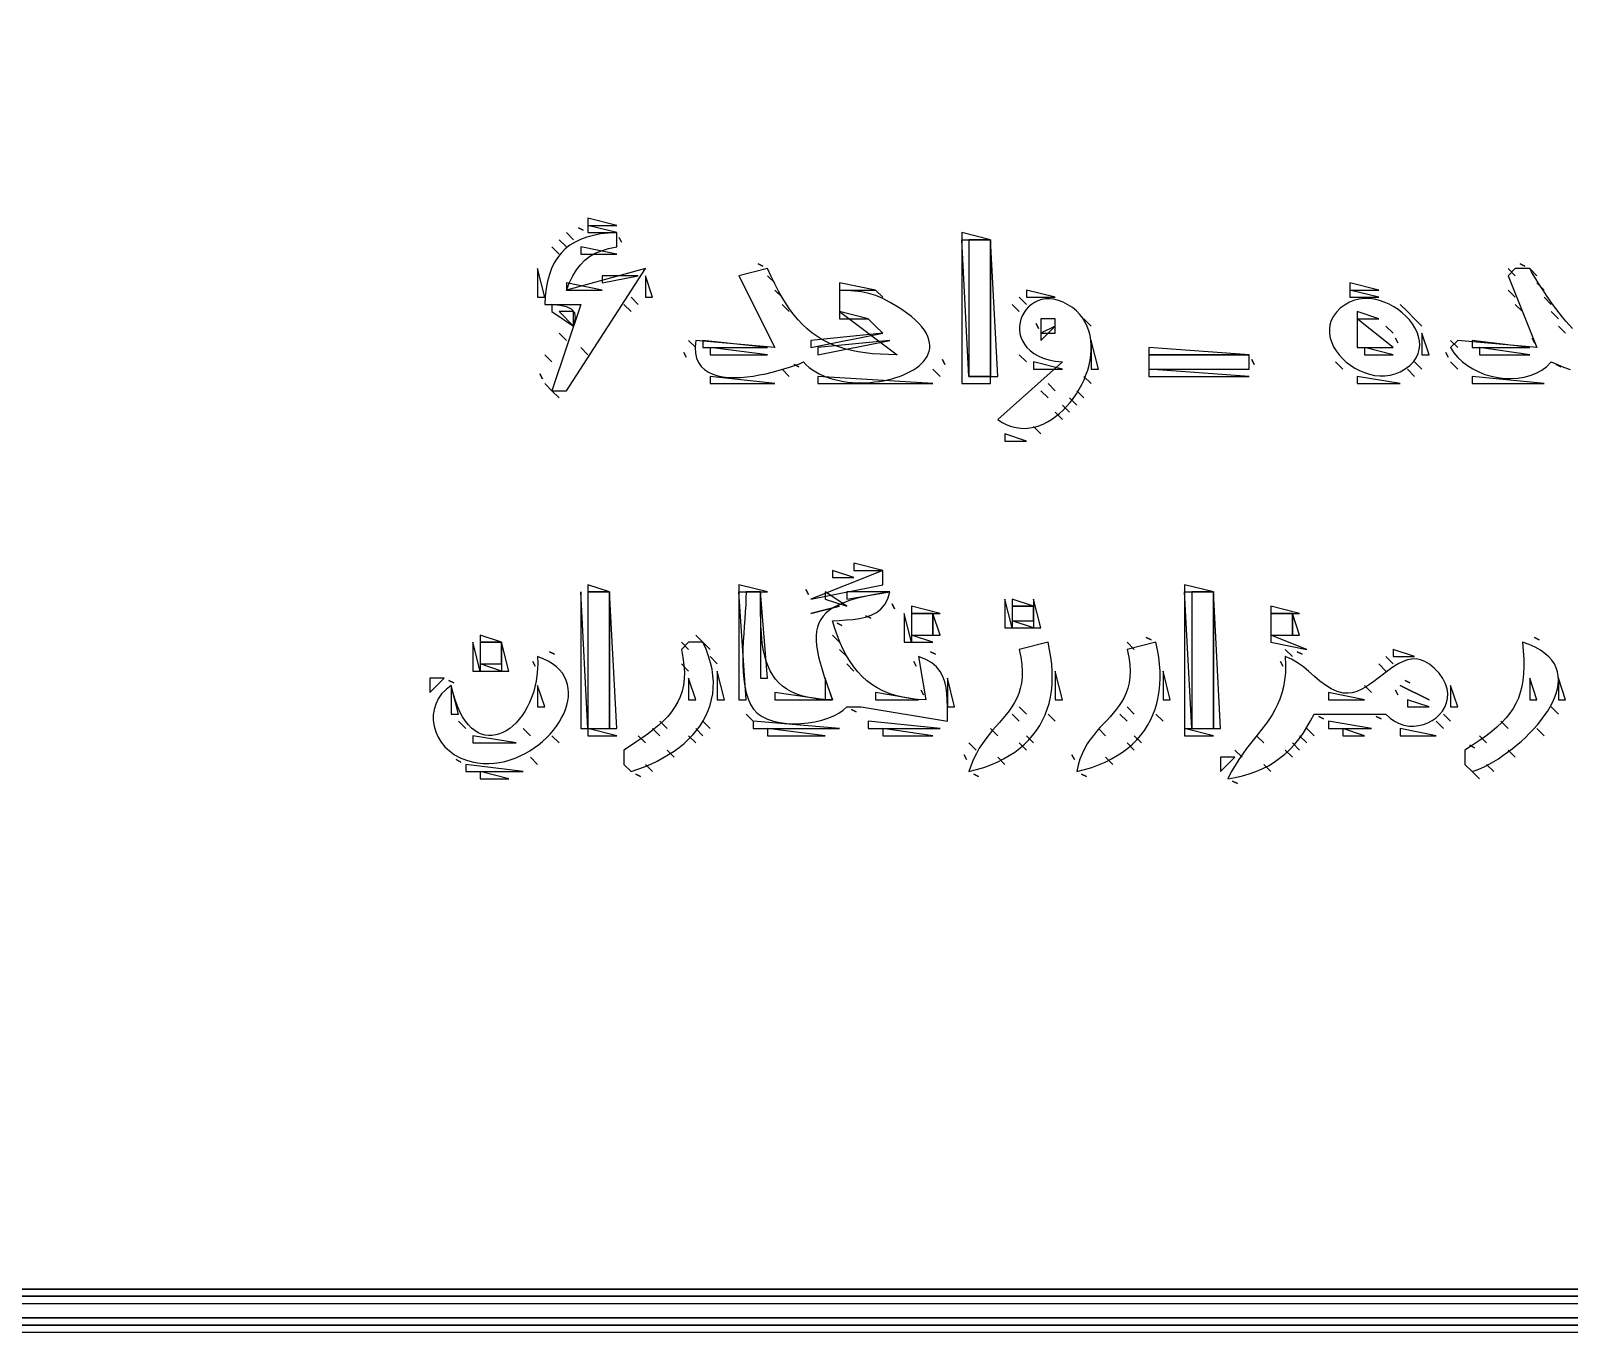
# Model space of a CAD drawing. Extents: x 0 to 1288, y 0 to 860.
# Drawn here: x 229.5 to 443.5, y 0 to 181.1 of the extents above; entities that cross this region are included whole.
import ezdxf

# ---------------------------------------------------------------- set-up
doc = ezdxf.new("R2010")
doc.units = 0
doc.layers.get('0').update_dxf_attribs({"linetype": 'CONTINUOUS'})
for name, color, linetype in [('C19', 19, 'CONTINUOUS'), ('C250', 250, 'CONTINUOUS'), ('C251', 251, 'CONTINUOUS'), ('C252', 252, 'CONTINUOUS'), ('C253', 253, 'CONTINUOUS'), ('C254', 254, 'CONTINUOUS'), ('C29', 29, 'CONTINUOUS'), ('C37', 37, 'CONTINUOUS'), ('C59', 59, 'CONTINUOUS'), ('C7', 7, 'CONTINUOUS')]:
    doc.layers.add(name, color=color, linetype=linetype)

msp = doc.modelspace()

# ---------------------------------------------------------------- linework, layer by layer
msp.add_lwpolyline([(0, 1), (0, 0), (1288, 0), (1255, 1), (1179, 1), (915, 1), (0, 1)])
at = {"layer": 'C19'}
for points in [[(304, 153), (305, 152), (304, 153)], [(443.9431, 139.672), (443.4757, 140.1682), (443.0091, 140.6977), (442.5453, 141.2548), (442.0867, 141.8338), (441.6353, 142.4289), (441.1933, 143.0343), (440.763, 143.6443), (440.3465, 144.2532), (439.9459, 144.8551), (439.5635, 145.4445), (439.2014, 146.0154), (438.8619, 146.5621), (438.547, 147.079), (438.2589, 147.5602), (438, 148), (436, 148), (435, 147), (439, 137), (428, 138), (427, 137), (427.4559, 136.2898), (428.0049, 135.6341), (428.6366, 135.0359), (429.3406, 134.4981), (430.1066, 134.0238), (430.9242, 133.6159), (431.7831, 133.2775), (432.673, 133.0116), (433.5836, 132.8212), (434.5044, 132.7092), (435.4251, 132.6788), (436.3354, 132.7328), (437.225, 132.8744), (438.0835, 133.1064), (438.9006, 133.432), (439.666, 133.8541), (440.3692, 134.3758), (441, 135), (441.8475, 134.6442), (442.7188, 134.2932), (443.6073, 133.9618)], [(309, 147), (309, 146), (314, 147), (309, 147)], [(373, 129), (374, 128), (373, 129)], [(306, 103), (306, 84), (307, 84), (306, 103)], [(328, 103), (328, 88), (329, 88), (328, 103)], [(329, 103), (328.9849, 102.1374), (328.9444, 101.2185), (328.8854, 100.252), (328.8148, 99.2466), (328.7397, 98.211), (328.667, 97.1539), (328.6036, 96.084), (328.5565, 95.0101), (328.5328, 93.9408), (328.5392, 92.8849), (328.5829, 91.8511), (328.6708, 90.848), (328.8098, 89.8845), (329.0069, 88.9691), (329.2691, 88.1107), (329.6034, 87.3179)], [(390, 103), (390, 84), (391, 84), (390, 103)], [(402, 101), (402, 100), (406, 100), (402, 101)], [(351, 100), (351, 96), (352, 96), (351, 100)], [(355, 100), (355, 97), (356, 97), (355, 100)], [(291, 96), (291, 92), (292, 92), (291, 96)], [(323, 96), (324, 95), (323, 96)], [(382, 95), (382.2242, 93.9131), (382.357, 92.9122), (382.4048, 91.9904), (382.374, 91.141), (382.2711, 90.357), (382.1025, 89.6319), (381.8746, 88.9587), (381.594, 88.3308), (381.2671, 87.7413), (380.9003, 87.1834), (380.5001, 86.6503), (380.0729, 86.1354), (379.6252, 85.6317), (379.1634, 85.1326), (378.694, 84.6311), (378.2235, 84.1207), (377.7582, 83.5943), (377.3046, 83.0454), (376.8692, 82.4671), (376.4585, 81.8526), (376.0788, 81.1951), (375.7367, 80.4879), (375.4385, 79.7241), (375.1908, 78.8971), (375, 78), (376.0631, 78.2774), (377.0757, 78.5934), (378.0376, 78.9471), (378.9486, 79.3379), (379.8089, 79.7652), (380.6182, 80.2283), (381.3765, 80.7266), (382.0838, 81.2594), (382.7399, 81.826), (383.3448, 82.4257), (383.8985, 83.0581), (384.4007, 83.7223), (384.8516, 84.4177), (385.251, 85.1436), (385.5987, 85.8995), (385.8949, 86.6846), (386.1393, 87.4983), (386.3319, 88.34), (386.4727, 89.2089), (386.5616, 90.1044), (386.5984, 91.0259), (386.5832, 91.9727), (386.5158, 92.9442), (386.3961, 93.9397), (386.2242, 94.9585), (386, 96), (382, 95)], [(382, 96), (383, 95), (382, 96)], [(299.333344, 93.333336), (299.666656, 92.666664), (299.333344, 93.333336)]]:
    msp.add_lwpolyline(points, dxfattribs=at)
at = {"layer": 'C250'}
for points in [[(1, 859), (1, 2), (1287, 2), (1287, 859), (1, 859)], [(305.666656, 153.666672), (306.333344, 153.333328), (305.666656, 153.666672)], [(363, 152), (363, 133), (364, 133), (363, 152)], [(342, 142), (342, 141), (346, 141), (342, 142)], [(303, 139), (304, 138), (303, 139)], [(348, 139), (338, 138), (338, 137), (348, 139)], [(431, 137), (431, 136), (438, 136), (431, 137)], [(369, 126), (370, 125), (369, 126)], [(365, 102), (365, 98), (366, 98), (365, 102)], [(341.666656, 98.666664), (342.333344, 98.333336), (341.666656, 98.666664)], [(342, 95), (343, 94), (342, 95)], [(404, 95), (405, 94), (404, 95)], [(324, 94), (325, 93), (324, 94)], [(352.333344, 93.333336), (352.666656, 92.666664), (352.333344, 93.333336)], [(325, 92), (325, 88), (326, 88), (325, 92)], [(340, 91), (340, 88), (341, 88), (340, 91)], [(372, 92), (372, 88), (373, 88), (372, 92)], [(420.666656, 90.666664), (421.333344, 90.333336), (420.666656, 90.666664)], [(386, 86), (387, 85), (386, 86)], [(323, 85), (324, 84), (323, 85)], [(330, 85), (330, 84), (342, 84), (330, 85)], [(346, 85), (346, 84), (356, 84), (346, 85)], [(405, 82), (406, 81), (405, 82)], [(318, 81), (319, 80), (318, 81)], [(359.333344, 80.333336), (359.666656, 79.666664), (359.333344, 80.333336)], [(379, 80), (380, 79), (379, 80)], [(396.666656, 76.666664), (397.333344, 76.333336), (396.666656, 76.666664)]]:
    msp.add_lwpolyline(points, dxfattribs=at)
at = {"layer": 'C251'}
for points in [[(303, 152), (304, 151), (303, 152)], [(302, 151), (303, 150), (302, 151)], [(328, 147), (333, 137), (322, 138), (321.9152, 137.0678), (321.957, 136.2444), (322.1166, 135.5245), (322.3851, 134.9028), (322.7536, 134.374), (323.2133, 133.9329), (323.7554, 133.5743), (324.371, 133.2929), (325.0513, 133.0834), (325.7874, 132.9405), (326.5705, 132.8591), (327.3917, 132.8339), (328.2422, 132.8596), (329.1131, 132.931), (329.9956, 133.0427), (330.8809, 133.1896), (331.76, 133.3665), (332.6242, 133.5679), (333.4646, 133.7888), (334.2723, 134.0237), (335.0386, 134.2676), (335.7545, 134.5151), (336.4112, 134.761), (337, 135), (337.3725, 134.6091), (337.7786, 134.2488), (338.2158, 133.9184), (338.6818, 133.6175), (339.1742, 133.3455), (339.6906, 133.102), (340.2285, 132.8864), (340.7857, 132.6982), (341.3596, 132.537), (341.948, 132.4021), (342.5484, 132.2931), (343.1584, 132.2096), (343.7757, 132.1508), (344.3978, 132.1165), (345.0224, 132.106), (345.6471, 132.1188), (346.2694, 132.1544), (346.887, 132.2124), (347.4975, 132.2922), (348.0985, 132.3933), (348.6876, 132.5151), (349.2624, 132.6573), (349.8206, 132.8192), (350.3597, 133.0003), (350.8773, 133.2003), (351.3711, 133.4184), (351.8386, 133.6543), (352.2775, 133.9074), (352.6854, 134.1772), (353.0599, 134.4632), (353.3986, 134.7649), (353.6991, 135.0818), (353.959, 135.4133), (354.1759, 135.759), (354.3474, 136.1184), (354.4712, 136.4909), (354.5448, 136.876), (354.5659, 137.2732), (354.532, 137.682), (354.4408, 138.1019), (354.2899, 138.5324), (354.0769, 138.973), (353.7994, 139.4232), (353.455, 139.8824), (353.0413, 140.3501), (352.5559, 140.8259), (351.9965, 141.3092), (351.3606, 141.7996), (350.6458, 142.2964), (349.8498, 142.7992), (348.9702, 143.3076), (348.0046, 143.8209), (347.035, 144.2431), (346.0577, 144.5399), (345.0692, 144.7374), (344.0658, 144.8623), (343.0439, 144.941), (342, 145), (342, 142), (350, 136), (348.8158, 136.0153), (347.6849, 136.0622), (346.6052, 136.1421), (345.5745, 136.2564), (344.5907, 136.4065), (343.6518, 136.5939), (342.7555, 136.8201), (341.8998, 137.0865), (341.0825, 137.3945), (340.3016, 137.7456), (339.5549, 138.1414), (338.8403, 138.5831), (338.1557, 139.0722), (337.499, 139.6103), (336.8681, 140.1987), (336.2608, 140.839), (335.675, 141.5325), (335.1087, 142.2807), (334.5597, 143.085), (334.0258, 143.947), (333.505, 144.868), (332.9952, 145.8496), (332.4942, 146.893), (332, 148), (328, 147)], [(330.666656, 148.666672), (331.333344, 148.333328), (330.666656, 148.666672)], [(436.666656, 148.666672), (437.333344, 148.333328), (436.666656, 148.666672)], [(315, 147), (315, 144), (316, 144), (315, 147)], [(313, 144), (314, 143), (313, 144)], [(333, 145), (334, 144), (333, 145)], [(347, 145), (348, 144), (347, 145)], [(435, 145), (436, 144), (435, 145)], [(303, 142), (305, 140), (305, 142), (303, 142)], [(312, 143), (313, 142), (312, 143)], [(366, 143), (367, 142), (366, 143)], [(414, 142), (414, 141), (417, 141), (414, 142)], [(436, 143), (437, 142), (436, 143)], [(441, 142), (442, 141), (441, 142)], [(372, 140), (370, 139), (370, 138), (372, 140)], [(442, 140), (443, 139), (442, 140)], [(306, 137), (307, 136), (306, 137)], [(323, 138), (323, 137), (332, 137), (323, 138)], [(385, 137), (385, 136), (399, 136), (385, 137)], [(419.333344, 138.333328), (419.666656, 137.666672), (419.333344, 138.333328)], [(320.333344, 136.333328), (320.666656, 135.666672), (320.333344, 136.333328)], [(399.333344, 135.333328), (399.666656, 134.666672), (399.333344, 135.333328)], [(426.333344, 136.333328), (426.666656, 135.666672), (426.333344, 136.333328)], [(335.666656, 134.666672), (336.333344, 134.333328), (335.666656, 134.666672)], [(339, 133), (339, 132), (355, 132), (339, 133)], [(414, 133), (414, 132), (420, 132), (414, 133)], [(441.666656, 134.666672), (442.333344, 134.333328), (441.666656, 134.666672)], [(301, 132), (302, 131), (301, 132)], [(302, 131), (303, 130), (302, 131)], [(371, 132), (372, 131), (371, 132)], [(374, 130), (375, 129), (374, 130)], [(328, 104), (328, 103), (332, 103), (328, 104)], [(331, 103), (331, 91), (332, 91), (331, 103)], [(340, 103), (340, 102), (343, 101), (340, 103)], [(352, 100), (352, 97), (355, 97), (355, 100), (352, 100)], [(402, 100), (402, 97), (405, 97), (405, 100), (402, 100)], [(292, 97), (292, 96), (295, 96), (292, 97)], [(341, 97), (342, 96), (341, 97)], [(402, 97), (402, 96), (407, 95), (402, 97)], [(438.666656, 96.666664), (439.333344, 96.333336), (438.666656, 96.666664)], [(295, 96), (295, 92), (296, 92), (295, 96)], [(405.666656, 94.666664), (406.333344, 94.333336), (405.666656, 94.666664)], [(320, 93), (321, 92), (320, 93)], [(404, 94), (404.0439, 92.8203), (404.0144, 91.7296), (403.9163, 90.7197), (403.7545, 89.7822), (403.5339, 88.9091), (403.2594, 88.0921), (402.9359, 87.323), (402.5682, 86.5937), (402.1613, 85.8959), (401.7201, 85.2214), (401.2495, 84.5622), (400.7543, 83.9099), (400.2394, 83.2563), (399.7098, 82.5933), (399.1703, 81.9127), (398.6258, 81.2063), (398.0812, 80.4658), (397.5415, 79.6832), (397.0114, 78.8501), (396.4959, 77.9584), (396, 77), (397.0403, 77.1692), (398.0404, 77.393), (399.0007, 77.6711), (399.9215, 78.0028), (400.803, 78.3878), (401.6455, 78.8255), (402.4495, 79.3154), (403.2152, 79.8572), (403.9429, 80.4503), (404.6329, 81.0943), (405.2856, 81.7887), (405.9013, 82.533), (406.4802, 83.3268), (407.0228, 84.1695), (407.5292, 85.0607), (408, 86), (418, 86), (418.5704, 85.4393), (419.1847, 84.9993), (419.8323, 84.674), (420.5029, 84.4576), (421.1863, 84.3441), (421.8719, 84.3275), (422.5495, 84.4019), (423.2087, 84.5615), (423.8392, 84.8002), (424.4305, 85.1121), (424.9724, 85.4914), (425.4544, 85.932), (425.8663, 86.4281), (426.1976, 86.9737), (426.4381, 87.5629), (426.5772, 88.1897), (426.6048, 88.8483), (426.5104, 89.5326), (426.2837, 90.2369), (425.9143, 90.9551), (425.3919, 91.6813), (424.7267, 92.4019), (424.0756, 92.947), (423.4373, 93.331), (422.8106, 93.5679), (422.1942, 93.672), (421.5869, 93.6576), (420.9873, 93.5389), (420.3942, 93.3302), (419.8063, 93.0456), (419.2224, 92.6994), (418.6412, 92.3058), (418.0614, 91.8791), (417.4819, 91.4334), (416.9012, 90.9831), (416.3182, 90.5424), (415.7315, 90.1254), (415.14, 89.7465), (414.5423, 89.4199), (413.9372, 89.1597), (413.3234, 88.9802), (412.6997, 88.8957), (412.0648, 88.9205), (411.2001, 89.1317), (410.3782, 89.5075), (409.5879, 90.011), (408.8178, 90.605), (408.057, 91.2526), (407.2942, 91.9168), (406.5183, 92.5607), (405.718, 93.1471), (404.8823, 93.6392), (404, 94)], [(417, 93), (418, 92), (417, 93)], [(287.666656, 90.666664), (288.333344, 90.333336), (287.666656, 90.666664)], [(288, 90), (288, 86), (289, 86), (288, 90)], [(321, 91), (321, 88), (322, 88), (321, 91)], [(415, 90), (416, 89), (415, 90)], [(442, 91), (442, 88), (443, 88), (442, 91)], [(329, 86), (330, 85), (329, 86)], [(343.666656, 86.666664), (344.333344, 86.333336), (343.666656, 86.666664)], [(367, 87), (368, 86), (367, 87)], [(371, 86), (372, 85), (371, 86)], [(382, 87), (383, 86), (382, 87)], [(408.666656, 85.666664), (409.333344, 85.333336), (408.666656, 85.666664)], [(441, 87), (442, 86), (441, 87)], [(307, 84), (307, 83), (311, 83), (307, 84)], [(410, 85), (410, 84), (416, 84), (410, 85)], [(412, 84), (412, 83), (415, 83), (412, 84)], [(439, 84), (440, 83), (439, 84)], [(321, 83), (322, 82), (321, 83)], [(368, 83), (369, 82), (368, 83)], [(382, 82), (383, 81), (382, 82)], [(400, 83), (401, 82), (400, 83)], [(288.666656, 79.666664), (289.333344, 79.333336), (288.666656, 79.666664)], [(374.333344, 80.333336), (374.666656, 79.666664), (374.333344, 80.333336)], [(395, 80), (395, 78), (397, 80), (395, 80)], [(435, 81), (436, 80), (435, 81)], [(312, 79), (313, 78), (312, 79)], [(375.666656, 77.666664), (376.333344, 77.333336), (375.666656, 77.666664)], [(401, 79), (402, 78), (401, 79)], [(432, 79), (433, 78), (432, 79)]]:
    msp.add_lwpolyline(points, dxfattribs=at)
at = {"layer": 'C252'}
for points in [[(301, 143), (306, 143), (302, 131), (304, 131), (315, 148), (304, 145), (304.4494, 146.0538), (304.9153, 146.9893), (305.4122, 147.8131), (305.9549, 148.5317), (306.5582, 149.1516), (307.2369, 149.6793), (308.0056, 150.1215), (308.8792, 150.4847), (309.8724, 150.7753), (311, 151), (311, 153), (309.8476, 152.9319), (308.7713, 152.8043), (307.7698, 152.6161), (306.8422, 152.3661), (305.9873, 152.0534), (305.204, 151.6767), (304.4912, 151.2349), (303.8478, 150.7271), (303.2727, 150.152), (302.7649, 149.5086), (302.3232, 148.7958), (301.9465, 148.0125), (301.6337, 147.1576), (301.3838, 146.23), (301.1956, 145.2286), (301.068, 144.1523), (301, 143)], [(300, 148), (300, 144), (301, 144), (300, 148)], [(435, 148), (436, 147), (435, 148)], [(332, 147), (333, 146), (332, 147)], [(413, 146), (413, 145), (417, 145), (413, 146)], [(412.318665, 142.971451), (411.6515, 142.4664), (411.1142, 141.9284), (410.7004, 141.3631), (410.4037, 140.7763), (410.2178, 140.1737), (410.1363, 139.5611), (410.153, 138.9441), (410.2614, 138.3284), (410.4553, 137.72), (410.7282, 137.1244), (411.074, 136.5474), (411.4861, 135.9948), (411.9584, 135.4723), (412.4843, 134.9856), (413.0577, 134.5404), (413.6722, 134.1426), (414.3214, 133.7978), (414.999, 133.5117), (415.6986, 133.2902), (416.414, 133.1389), (417.1387, 133.0636), (417.8665, 133.07), (418.591, 133.1639), (419.3058, 133.351), (420.0047, 133.637), (420.6813, 134.0277), (421.3165, 134.5165), (421.8236, 135.0383), (422.2091, 135.5875), (422.4793, 136.1585), (422.6407, 136.7458), (422.6998, 137.3437), (422.663, 137.9468), (422.5367, 138.5494), (422.3274, 139.1459), (422.0416, 139.7309), (421.6857, 140.2987), (421.2661, 140.8438), (420.7893, 141.3606), (420.2617, 141.8436), (419.6899, 142.2871), (419.0801, 142.6856), (418.439, 143.0336), (417.7728, 143.3254), (417.0882, 143.5555), (416.3915, 143.7184), (415.6891, 143.8085), (414.9876, 143.8201), (414.2933, 143.7478), (413.6127, 143.5859), (412.9523, 143.329), (412.3186, 142.9714)], [(413, 145), (413, 144), (417, 144), (413, 145)], [(440, 144), (441, 143), (440, 144)], [(302, 143), (302, 142), (305, 140), (305.271, 141.0721), (305.1666, 141.8264), (304.737, 142.3296), (304.0326, 142.6484), (303.1035, 142.8496), (302, 143)], [(334, 143), (335, 142), (334, 143)], [(420, 143), (421, 142), (420, 143)], [(421, 142), (422, 141), (421, 142)], [(346, 141), (347, 140), (346, 141)], [(370, 141), (370, 139), (372, 139), (372, 141), (370, 141)], [(414, 141), (414, 137), (419, 137), (414, 141)], [(418, 140), (419, 139), (418, 140)], [(377, 138), (377, 134), (378, 134), (377, 138)], [(415, 137), (415, 136), (419, 136), (415, 137)], [(423, 139), (423, 136), (424, 136), (423, 139)], [(438.333344, 138.333328), (438.666656, 137.666672), (438.333344, 138.333328)], [(356.333344, 135.333328), (356.666656, 134.666672), (356.333344, 135.333328)], [(369, 135), (369, 134), (373, 134), (369, 135)], [(411, 135), (412, 134), (411, 135)], [(422, 135), (423, 134), (422, 135)], [(427, 135), (428, 134), (427, 135)], [(300.333344, 133.333328), (300.666656, 132.666672), (300.333344, 133.333328)], [(324, 133), (324, 132), (333, 132), (324, 133)], [(334, 134), (335, 133), (334, 134)], [(376, 133), (377, 132), (376, 133)], [(385, 134), (385, 133), (399, 133), (385, 134)], [(421, 134), (422, 133), (421, 134)], [(430, 133), (430, 132), (440, 132), (430, 133)], [(370, 131), (371, 130), (370, 131)], [(375, 131), (376, 130), (375, 131)], [(372, 128), (373, 127), (372, 128)], [(307, 104), (307, 103), (310, 103), (307, 104)], [(307, 103), (307, 84), (310, 84), (310, 103), (307, 103)], [(337.333344, 103.333336), (337.666656, 102.666664), (337.333344, 103.333336)], [(343, 103), (343, 102), (349, 103), (343, 103)], [(390, 104), (390, 103), (394, 103), (390, 104)], [(338, 100), (342, 101), (338, 100)], [(349.333344, 101.333336), (349.666656, 100.666664), (349.333344, 101.333336)], [(366, 99), (366, 98), (369, 98), (366, 99)], [(405, 100), (405, 97), (406, 97), (405, 100)], [(322, 97), (323, 96), (322, 97)], [(301.666656, 94.666664), (302.333344, 94.333336), (301.666656, 94.666664)], [(321, 96), (320, 95), (320.2249, 93.8737), (320.3619, 92.8178), (320.4138, 91.8273), (320.3834, 90.8976), (320.2736, 90.0238), (320.0873, 89.2013), (319.8272, 88.4252), (319.4964, 87.6908), (319.0975, 86.9933), (318.6336, 86.3279), (318.1074, 85.69), (317.5218, 85.0746), (316.8797, 84.4771), (316.1839, 83.8926), (315.4373, 83.3165), (314.6427, 82.744), (313.8031, 82.1702), (312.9212, 81.5904), (312, 81), (312, 79), (313, 78), (313.9448, 78.3207), (314.8629, 78.6712), (315.7523, 79.051), (316.6108, 79.4599), (317.4364, 79.8974), (318.2269, 80.3632), (318.9802, 80.8568), (319.6942, 81.3779), (320.3669, 81.9261), (320.9961, 82.5011), (321.5796, 83.1024), (322.1155, 83.7297), (322.6016, 84.3826), (323.0358, 85.0607), (323.416, 85.7637), (323.7401, 86.4911), (324.0059, 87.2427), (324.2115, 88.0179), (324.3546, 88.8165), (324.4332, 89.6381), (324.4452, 90.4822), (324.3884, 91.3485), (324.2608, 92.2367), (324.0603, 93.1463), (323.7847, 94.0769), (323.4319, 95.0283), (323, 96), (321, 96)], [(354.666656, 94.666664), (355.333344, 94.333336), (354.666656, 94.666664)], [(367, 95), (367.2267, 93.9074), (367.3641, 92.8993), (367.4184, 91.9685), (367.3954, 91.1081), (367.3013, 90.3113), (367.1419, 89.571), (366.9235, 88.8803), (366.6519, 88.2323), (366.3333, 87.6201), (365.9736, 87.0366), (365.5788, 86.4749), (365.1551, 85.9281), (364.7083, 85.3893), (364.2446, 84.8514), (363.77, 84.3076), (363.2904, 83.751), (362.812, 83.1744), (362.3407, 82.5711), (361.8825, 81.9341), (361.4435, 81.2564), (361.0298, 80.5311), (360.6472, 79.7512), (360.3019, 78.9098), (360, 78), (361.0632, 78.2774), (362.0757, 78.5934), (363.0376, 78.9471), (363.9487, 79.3379), (364.8089, 79.7652), (365.6182, 80.2283), (366.3766, 80.7266), (367.0838, 81.2594), (367.74, 81.826), (368.3449, 82.4257), (368.8985, 83.0581), (369.4008, 83.7223), (369.8516, 84.4177), (370.251, 85.1436), (370.5988, 85.8995), (370.8949, 86.6846), (371.1393, 87.4983), (371.332, 88.34), (371.4727, 89.2089), (371.5616, 90.1044), (371.5984, 91.0259), (371.5832, 91.9727), (371.5158, 92.9442), (371.3961, 93.9397), (371.2242, 94.9585), (371, 96), (367, 95)], [(419, 95), (419, 94), (422, 94), (419, 95)], [(300, 94), (300.0229, 93.1087), (299.9937, 92.2396), (299.9151, 91.395), (299.7898, 90.5773), (299.6207, 89.7887), (299.4104, 89.0316), (299.1617, 88.3083), (298.8774, 87.621), (298.5602, 86.9722), (298.2128, 86.364), (297.8381, 85.7989), (297.4388, 85.2792), (297.0176, 84.8071), (296.5773, 84.385), (296.1207, 84.0151), (295.6504, 83.6999), (295.1693, 83.4416), (294.6801, 83.2425), (294.1856, 83.1049), (293.6885, 83.0312), (293.1915, 83.0237), (292.6975, 83.0846), (292.2092, 83.2164), (291.7293, 83.4212), (291.2605, 83.7015), (290.8058, 84.0595), (290.3677, 84.4976), (289.949, 85.018), (289.5526, 85.6232), (289.1812, 86.3153), (288.8374, 87.0967), (288.5241, 87.9697), (288.244, 88.9367), (288, 90), (287.2614, 89.4387), (286.6557, 88.8122), (286.1792, 88.1316), (285.8283, 87.4086), (285.5994, 86.6544), (285.489, 85.8806), (285.4933, 85.0985), (285.6089, 84.3196), (285.832, 83.5552), (286.1592, 82.8168), (286.5868, 82.1159), (287.1112, 81.4638), (287.7288, 80.872), (288.436, 80.3519), (289.2292, 79.9149), (290.1049, 79.5725), (290.8795, 79.3615), (291.6547, 79.2191), (292.428, 79.1421), (293.197, 79.1274), (293.9595, 79.1722), (294.7131, 79.2732), (295.4554, 79.4275), (296.184, 79.632), (296.8966, 79.8836), (297.5908, 80.1794), (298.2644, 80.5162), (298.9148, 80.891), (299.5398, 81.3009), (300.137, 81.7426), (300.7041, 82.2132), (301.2386, 82.7097), (301.7383, 83.2289), (302.2007, 83.7679), (302.6235, 84.3235), (303.0044, 84.8928), (303.341, 85.4727), (303.631, 86.0602), (303.8719, 86.6522), (304.0614, 87.2456), (304.1972, 87.8374), (304.2769, 88.4246), (304.2982, 89.0041), (304.2587, 89.5728), (304.1559, 90.1278), (303.9877, 90.666), (303.7516, 91.1843), (303.4452, 91.6796), (303.0663, 92.149), (302.6123, 92.5894), (302.0811, 92.9978), (301.4702, 93.371), (300.7773, 93.7061), (300, 94)], [(292, 93), (292, 92), (295, 92), (292, 93)], [(343, 93), (344, 92), (343, 93)], [(418, 94), (419, 93), (418, 94)], [(300, 90), (300, 87), (301, 87), (300, 90)], [(387, 92), (387, 88), (388, 88), (387, 92)], [(420, 90), (424, 88), (420, 90)], [(353.333344, 89.333336), (353.666656, 88.666664), (353.333344, 89.333336)], [(366, 86), (367, 85), (366, 86)], [(381, 86), (382, 85), (381, 86)], [(416.666656, 85.666664), (417.333344, 85.333336), (416.666656, 85.666664)], [(289, 85), (290, 84), (289, 85)], [(316, 84), (317, 83), (316, 84)], [(317, 85), (318, 84), (317, 85)], [(348, 84), (348, 83), (355, 83), (348, 84)], [(363, 84), (364, 83), (363, 84)], [(390, 84), (390, 83), (394, 83), (390, 84)], [(420, 84), (420, 83), (425, 83), (420, 84)], [(425, 85), (426, 84), (425, 85)], [(434, 85), (435, 84), (434, 85)], [(291, 83), (291, 82), (297, 82), (291, 83)], [(302, 83), (303, 82), (302, 83)], [(314, 83), (315, 82), (314, 83)], [(360, 82), (361, 81), (360, 82)], [(367, 82), (368, 81), (367, 82)], [(383, 83), (384, 82), (383, 83)], [(406, 83), (407, 82), (406, 83)], [(429.666656, 81.666664), (430.333344, 81.333336), (429.666656, 81.666664)], [(431, 83), (432, 82), (431, 83)], [(299, 80), (300, 79), (299, 80)], [(364, 80), (365, 79), (364, 80)], [(397, 81), (398, 80), (397, 81)], [(404, 81), (405, 80), (404, 81)], [(290, 79), (290, 78), (298, 78), (290, 79)], [(313.666656, 77.666664), (314.333344, 77.333336), (313.666656, 77.666664)], [(315, 79), (316, 78), (315, 79)], [(360.666656, 77.666664), (361.333344, 77.333336), (360.666656, 77.666664)], [(429, 79), (430, 78), (429, 79)]]:
    msp.add_lwpolyline(points, dxfattribs=at)
at = {"layer": 'C253'}
for points in [[(307, 155), (307, 154), (311, 154), (307, 155)], [(311.333344, 152.333328), (311.666656, 151.666672), (311.333344, 152.333328)], [(306, 151), (306, 150), (311, 150), (306, 151)], [(438, 148), (439, 147), (438, 148)], [(304, 146), (304, 145), (309, 145), (304, 146)], [(342, 146), (342, 145), (347, 145), (342, 146)], [(439, 146), (440, 145), (439, 146)], [(347, 140), (348, 139), (347, 140)], [(422, 141), (423, 140), (422, 141)], [(324, 137), (324, 136), (332, 136), (324, 137)], [(349, 138), (339, 137), (339, 136), (349, 138)], [(301, 136), (302, 135), (301, 136)], [(385, 136), (385, 134), (399, 134), (399, 136), (385, 136)], [(355, 134), (356, 133), (355, 134)], [(365, 125), (365, 124), (368, 124), (365, 125)], [(338, 102), (348, 104), (348, 106), (338, 102)], [(394, 103), (394, 84), (395, 84), (394, 103)], [(366, 102), (366, 101), (369, 101), (366, 102)], [(366, 101), (366, 99), (369, 99), (369, 101), (366, 101)], [(345.666656, 99.666664), (346.333344, 99.333336), (345.666656, 99.666664)], [(352, 97), (352, 96), (355, 96), (352, 97)], [(384.666656, 96.666664), (385.333344, 96.333336), (384.666656, 96.666664)], [(292, 96), (292, 93), (295, 93), (295, 96), (292, 96)], [(285, 91), (285, 89), (287, 91), (285, 91)], [(357, 91), (357, 87), (358, 87), (357, 91)], [(427, 90), (427, 87), (428, 87), (427, 90)], [(438, 91), (438, 88), (439, 88), (438, 91)], [(333, 89), (333, 88), (340, 88), (333, 89)], [(347, 89), (347, 88), (353, 88), (347, 89)], [(410, 89), (410, 88), (415, 88), (410, 89)], [(298, 84), (299, 83), (298, 84)], [(322, 84), (323, 83), (322, 84)], [(332, 84), (332, 83), (340, 83), (332, 84)], [(378, 84), (379, 83), (378, 84)], [(407, 84), (408, 83), (407, 84)], [(292, 78), (292, 77), (296, 77), (292, 78)], [(430, 78), (431, 77), (430, 78)]]:
    msp.add_lwpolyline(points, dxfattribs=at)
at = {"layer": 'C254'}
for points in [[(5, 855), (5, 6), (1283, 6), (1283, 855), (5, 855)], [(307, 154), (307, 153), (311, 153), (307, 154)], [(359, 153), (359, 152), (363, 152), (359, 153)], [(360, 152), (360, 133), (363, 133), (363, 152), (360, 152)], [(321, 138), (322, 137), (321, 138)], [(332.333344, 138.333328), (332.666656, 137.666672), (332.333344, 138.333328)], [(427, 138), (428, 137), (427, 138)], [(430, 138), (430, 137), (438, 137), (430, 138)], [(344, 107), (344, 106), (348, 106), (344, 107)], [(391, 103), (391, 84), (394, 84), (394, 103), (391, 103)], [(369, 102), (369, 98), (370, 98), (369, 102)], [(421, 88), (421, 87), (424, 87), (421, 88)], [(4, 5), (4, 4), (1284, 4), (1251, 5), (1175, 5), (913, 5), (4, 5)]]:
    msp.add_lwpolyline(points, dxfattribs=at)
at = {"layer": 'C29'}
for points in [[(359, 152), (359, 132), (363, 132), (363, 133), (360, 133), (359, 152)], [(373, 135), (364, 127), (364.6315, 126.59), (365.2689, 126.2662), (365.91, 126.025), (366.5527, 125.8631), (367.1949, 125.7769), (367.8345, 125.7629), (368.4694, 125.8176), (369.0976, 125.9375), (369.7168, 126.1192), (370.3251, 126.3591), (370.9203, 126.6538), (371.5004, 126.9998), (372.0632, 127.3935), (372.6066, 127.8315), (373.1286, 128.3104), (373.6271, 128.8265), (374.0999, 129.3765), (374.5449, 129.9568), (374.9601, 130.5639), (375.3434, 131.1944), (375.6927, 131.8447), (376.0058, 132.5114), (376.2807, 133.191), (376.5154, 133.88), (376.7075, 134.5748), (376.8552, 135.2721), (376.9563, 135.9683), (377.0087, 136.6599), (377.0103, 137.3434), (376.959, 138.0154), (376.8527, 138.6724), (376.6894, 139.3108), (376.4668, 139.9271), (376.183, 140.518), (375.8359, 141.0799), (375.4232, 141.6092), (374.943, 142.1026), (374.3932, 142.5565), (373.7716, 142.9675), (373.1008, 143.3161), (372.4497, 143.5642), (371.8211, 143.7181), (371.2181, 143.784), (370.6434, 143.768), (370.1002, 143.6764), (369.5912, 143.5155), (369.1194, 143.2913), (368.6878, 143.0102), (368.2993, 142.6784), (367.9568, 142.302), (367.6632, 141.8873), (367.4215, 141.4406), (367.2346, 140.9679), (367.1054, 140.4756), (367.0369, 139.9699), (367.032, 139.4569), (367.0936, 138.9429), (367.2247, 138.4341), (367.4281, 137.9367), (367.7069, 137.457), (368.0639, 137.0011), (368.5021, 136.5753), (369.0243, 136.1858), (369.6337, 135.8388), (370.333, 135.5404), (371.1252, 135.2971), (372.0132, 135.1148), (373, 135)], [(367, 144), (368, 143), (367, 144)], [(352, 101), (352, 100), (356, 100), (352, 101)], [(320, 96), (321, 95), (320, 96)], [(437, 96), (437.1133, 94.7918), (437.1773, 93.6631), (437.19, 92.608), (437.1498, 91.6208), (437.0548, 90.6955), (436.9034, 89.8265), (436.6938, 89.0079), (436.4242, 88.2339), (436.0929, 87.4986), (435.6981, 86.7963), (435.2382, 86.1211), (434.7112, 85.4673), (434.1155, 84.829), (433.4493, 84.2005), (432.7109, 83.5758), (431.8985, 82.9492), (431.0104, 82.3149), (430.0448, 81.6671), (429, 81), (429, 79), (430, 78), (430.5625, 78.1983), (431.1478, 78.4406), (431.7521, 78.7246), (432.3714, 79.0478), (433.002, 79.4079), (433.6399, 79.8025), (434.2812, 80.2293), (434.9221, 80.686), (435.5588, 81.1701), (436.1873, 81.6793), (436.8039, 82.2113), (437.4045, 82.7636), (437.9854, 83.334), (438.5427, 83.92), (439.0725, 84.5194), (439.5709, 85.1297), (440.0342, 85.7485), (440.4583, 86.3736), (440.8395, 87.0026), (441.1739, 87.6331), (441.4576, 88.2627), (441.6867, 88.8891), (441.8575, 89.5099), (441.9659, 90.1228), (442.0081, 90.7254), (441.9803, 91.3154), (441.8787, 91.8903), (441.6992, 92.4479), (441.4382, 92.9857), (441.0916, 93.5015), (440.6556, 93.9928), (440.1264, 94.4573), (439.5002, 94.8926), (438.7729, 95.2964), (437.9408, 95.6663), (437, 96)], [(403.333344, 93.333336), (403.666656, 92.666664), (403.333344, 93.333336)]]:
    msp.add_lwpolyline(points, dxfattribs=at)
at = {"layer": 'C37'}
for points in [[(1287, 859), (1287, 2), (1, 2), (1, 1), (1288, 1), (1288, 610), (1288, 786), (1288, 836), (1287, 859)], [(368, 145), (368, 144), (372, 144), (368, 145)], [(367, 136), (368, 135), (367, 136)], [(341, 106), (341, 105), (344, 105), (341, 106)], [(310, 103), (310, 84), (311, 84), (310, 103)], [(329.6033, 87.3179), (330.0154, 86.6749), (330.5593, 86.1281), (331.218, 85.674), (331.9745, 85.3088), (332.8119, 85.0289), (333.7132, 84.8307), (334.6615, 84.7105), (335.6398, 84.6647), (336.6312, 84.6897), (337.6188, 84.7818), (338.5855, 84.9373), (339.5145, 85.1527), (340.3888, 85.4243), (341.1914, 85.7485), (341.9055, 86.1216), (342.514, 86.5399), (343, 87), (344, 87), (345, 87), (357, 85), (357.0019, 86.0211), (357.0032, 87.0066), (356.9856, 87.9524), (356.9312, 88.8543), (356.8218, 89.7084), (356.6394, 90.5103), (356.3659, 91.2562), (355.9833, 91.9418), (355.4734, 92.5631), (354.8183, 93.116), (353.9998, 93.5963), (353, 94), (354, 88), (352.8521, 88.0583), (351.769, 88.1761), (350.7482, 88.3531), (349.7874, 88.589), (348.8844, 88.8834), (348.0368, 89.2361), (347.2422, 89.6469), (346.4984, 90.1154), (345.8029, 90.6414), (345.1536, 91.2246), (344.548, 91.8647), (343.9839, 92.5614), (343.4589, 93.3144), (342.9707, 94.1235), (342.5169, 94.9884), (342.0953, 95.9087), (341.7034, 96.8843), (341.3391, 97.9148), (341, 99), (341.9706, 99.0464), (342.9309, 99.1002), (343.8681, 99.18), (344.7695, 99.3046), (345.6223, 99.4926), (346.4135, 99.7628), (347.1305, 100.1338), (347.7604, 100.6243), (348.2905, 101.253), (348.708, 102.0387), (349, 103), (347.6709, 102.7904), (346.4477, 102.5672), (345.3275, 102.3286), (344.3072, 102.0725), (343.3837, 101.797), (342.5541, 101.4999), (341.8152, 101.1795), (341.1642, 100.8336), (340.5978, 100.4603), (340.1132, 100.0577), (339.7072, 99.6236), (339.3769, 99.1562), (339.1193, 98.6535), (338.9312, 98.1135), (338.8097, 97.5341), (338.7517, 96.9135), (338.7542, 96.2496), (338.8142, 95.5404), (338.9287, 94.784), (339.0946, 93.9784), (339.3088, 93.1216), (339.5684, 92.2115), (339.8704, 91.2464), (340.2117, 90.224), (340.5892, 89.1425), (341, 88), (339.8333, 88.0439), (338.7611, 88.1462), (337.7793, 88.3051), (336.8841, 88.5192), (336.0713, 88.7868), (335.337, 89.1065), (334.6773, 89.4766), (334.088, 89.8957), (333.5653, 90.3622), (333.1052, 90.8744), (332.7037, 91.431), (332.3567, 92.0302), (332.0603, 92.6706), (331.8106, 93.3506), (331.6035, 94.0686), (331.435, 94.8232), (331.3012, 95.6126), (331.198, 96.4355), (331.1216, 97.2902), (331.0678, 98.1752), (331.0327, 99.0889), (331.0124, 100.0298), (331.0028, 100.9963), (331, 101.9869), (331, 103), (329, 103)]]:
    msp.add_lwpolyline(points, dxfattribs=at)
at = {"layer": 'C59'}
msp.add_lwpolyline([(426, 86), (427, 85), (426, 86)], dxfattribs=at)
at = {"layer": 'C7'}
for points in [[(4, 855), (4, 5), (1284, 5), (1284, 6), (5, 6), (5, 608), (5, 782), (5, 832), (4, 855)], [(369.333344, 140.333328), (369.666656, 139.666672), (369.333344, 140.333328)], [(376, 141), (377, 140), (376, 141)], [(419.333344, 89.333336), (419.666656, 88.666664), (419.333344, 89.333336)]]:
    msp.add_lwpolyline(points, dxfattribs=at)

doc.saveas('drawing.dxf')
